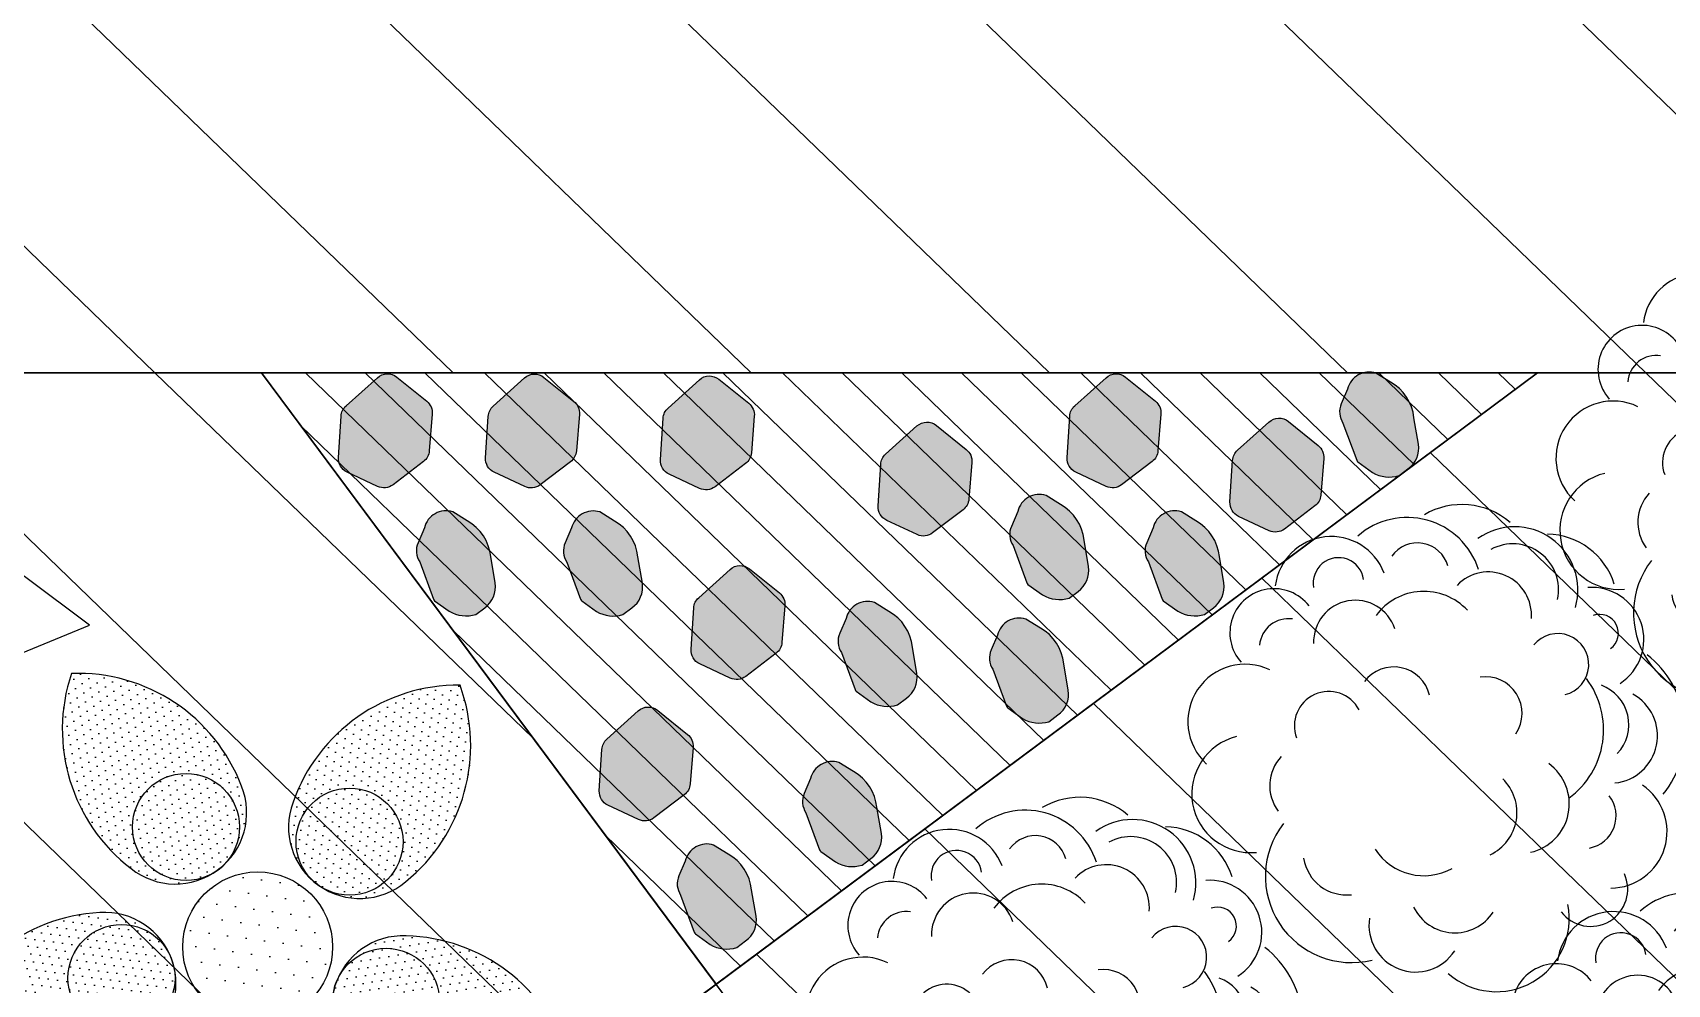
# Model space of a CAD drawing. Header units: millimetres. Extents: x 60.6 to 115.2, y 47.4 to 73.6.
# Drawn here: x 75.402 to 76.655, y 65.676 to 66.405 of the extents above; entities that cross this region are included whole.
import ezdxf

# ---------------------------------------------------------------- set-up
doc = ezdxf.new("R2010")
doc.units = ezdxf.units.MM
doc.layers.add('hatch 3', color=7, linetype='Continuous', true_color=0x57792a)
doc.layers.add('kamni', color=250, linetype='Continuous')
doc.layers.add('trees', color=118, linetype='Continuous')
doc.styles.get("Standard").update_dxf_attribs({"font": 'arial.ttf'})
pattern_1 = [(136, (-529.2652610559677, -497.6456645938825), (-0.1102770163103658, -0.1141951933037609), [])]
pattern_2 = [(0, (-555.0435723174535, -382.4851912321677), (0.02778125, 0.05556249999999999), [0, -0.05556249999999999])]
pattern_3 = [(71.99999999999999, (192.2471370430775, -646.0722304677458), (-0.04425819931167044, 0.04359129559328276), [0, -0.05556249999999999])]
pattern_4 = [(144, (673.8588372499343, -16.80940638435482), (-0.05513432145547956, -0.02862159770970771), [0, -0.05556249999999999])]
pattern_5 = [(215.9999999999999, (224.2205279968658, 635.6834459915049), (0.01018331470552147, -0.06128041579020829), [0, -0.05556249999999998])]
pattern_6 = [(287.9999999999999, (-535.282929972424, 409.6833820927636), (0.06142795606162846, -0.009251782093366783), [0, -0.05556249999999997])]

# ---------------------------------------------------------------- blocks, each defined once
blk = doc.blocks.new('f6')
at = {"true_color": 0x297dd6}
h = blk.add_hatch(dxfattribs=at)
h.set_pattern_fill('DOTS', color=152, scale=0.035, style=0)
h.set_pattern_definition(pattern_2)
edge = h.paths.add_edge_path()
edge.add_arc((0.758425289384154, 1.239367710916188), 1.165600453108289, 124.6664119956931, 195.8507264397759)
edge.add_arc((0.09543470374762819, 1.042358418841639), 0.474084537981225, 194.8313336975684, 345.1686663024316)
edge.add_arc((-0.5675558818888976, 1.239367710916188), 1.165600453108289, 344.1492735602241, 415.3335880043069)
h = blk.add_hatch()
h.set_pattern_fill('DOTS', color=6, scale=0.035, style=0)
h.set_pattern_definition(pattern_2)
edge = h.paths.add_edge_path()
edge.add_arc((0.09543470374762819, 0.924300190205372), 0.3560263093449976, 0, 360)
h = blk.add_hatch(dxfattribs=at)
h.set_pattern_fill('DOTS', color=152, scale=0.035, angle=71.99999999999999, style=0)
h.set_pattern_definition(pattern_3)
edge = h.paths.add_edge_path()
edge.add_arc((-0.9443424341693475, 1.1042909985447), 1.165600453108376, 196.6664119956955, 267.8507264397782)
edge.add_arc((-0.9618508212433632, 0.4128702625318352), 0.474084537981221, 266.8313336975645, 417.1686663024277)
edge.add_arc((-1.354093150313935, -0.1567920348794258), 1.165600453108433, 56.14927356022203, 127.3335880043047)
h = blk.add_hatch(dxfattribs=at)
h.set_pattern_fill('DOTS', color=152, scale=0.035, angle=-72.00000000000006, style=0)
h.set_pattern_definition(pattern_6)
edge = h.paths.add_edge_path()
edge.add_arc((1.413075040935843, -0.3383196286392502), 1.165600453108433, 52.66641199569528, 123.850726439778)
edge.add_arc((1.020832711865271, 0.2313426687720108), 0.474084537981221, 122.8313336975722, 273.1686663024354)
edge.add_arc((1.003324324791255, 0.9227634047848761), 1.165600453108375, 272.1492735602218, 343.3335880043045)
h = blk.add_hatch()
h.set_pattern_fill('DOTS', color=6, scale=0.035, angle=71.99999999999999, style=0)
h.set_pattern_definition(pattern_3)
edge = h.paths.add_edge_path()
edge.add_arc((-0.8495707735966107, 0.3763882635573736), 0.3560263093449976, 0, 360)
h = blk.add_hatch()
h.set_pattern_fill('DOTS', color=6, scale=0.035, angle=-72.00000000000006, style=0)
h.set_pattern_definition(pattern_6)
edge = h.paths.add_edge_path()
edge.add_arc((0.9085526642186323, 0.1948606697976629), 0.3560263093449976, 0, 360)
at = {"true_color": 0xff4242}
h = blk.add_hatch(dxfattribs=at)
h.set_pattern_fill('DOTS', color=20, scale=0.06999999999999999, style=0)
h.set_pattern_definition([(0, (-555.0435723174535, -382.4851912321677), (0.05556249999999999, 0.111125), [0, -0.111125])])
edge = h.paths.add_edge_path()
edge.add_arc((0, 0), 0.498886422826332, 0, 360)
at = {"true_color": 0x297dd6}
h = blk.add_hatch(dxfattribs=at)
h.set_pattern_fill('DOTS', color=152, scale=0.035, angle=144, style=0)
h.set_pattern_definition(pattern_4)
edge = h.paths.add_edge_path()
edge.add_arc((-1.342061010719853, -0.556878340344892), 1.165600453108343, 268.6664119956968, 339.8507264397795)
edge.add_arc((-0.6898912033831369, -0.7871905636526491), 0.4740845379811423, 338.8313336975639, 489.1686663024272)
edge.add_arc((-0.2693197089385462, -1.336270517636835), 1.165600453108389, 128.1492735602179, 199.3335880043006)
h = blk.add_hatch()
h.set_pattern_fill('DOTS', color=6, scale=0.035, angle=144, style=0)
h.set_pattern_definition(pattern_4)
edge = h.paths.add_edge_path()
edge.add_arc((-0.6204983176789938, -0.6916794503601977), 0.3560263093449976, 0, 360)
h = blk.add_hatch(dxfattribs=at)
h.set_pattern_fill('DOTS', color=152, scale=0.035, angle=-144.0000000000001, style=0)
h.set_pattern_definition(pattern_5)
edge = h.paths.add_edge_path()
edge.add_arc((0.1149031145682937, -1.448460740476564), 1.165600453108296, 340.6664119957008, 411.8507264397834)
edge.add_arc((0.535474609012805, -0.8993807864924348), 0.4740845379811423, 50.83133369757284, 201.1686663024361)
edge.add_arc((1.187644416349441, -0.6690685631846209), 1.165600453108289, 200.1492735602245, 271.3335880043072)
h = blk.add_hatch()
h.set_pattern_fill('DOTS', color=6, scale=0.035, angle=-144.0000000000001, style=0)
h.set_pattern_definition(pattern_5)
edge = h.paths.add_edge_path()
edge.add_arc((0.4660817233085481, -0.8038696731999835), 0.3560263093449976, 0, 360)
at = {"color": 152, "true_color": 0x297dd6}
for points in [[(0.09543470374762819, 2.198048001546795, 0.3209893809381569), (-0.3628550189267798, 0.9210048888398887, 0.7696681608329942), (0.5537244264220362, 0.9210048888398887, 0.3209893809381569)], [(-2.060976929689673, 0.7699979838098443, 0.3209893809381569), (-0.9880560684135844, -0.0604894676666845, 0.7696681608329942), (-0.7048174431059806, 0.8112293865344782, 0.3209893809381569)], [(2.119958820311581, 0.5884703900500199, 0.3209893809381569), (0.7637993337278886, 0.6297017927746538, 0.7696681608329942), (1.047037959035492, -0.2420170614265089, 0.3209893809381569)], [(-1.369188496325364, -1.722163076283323, 0.3209893809381569), (-0.2477972141435885, -0.9583894358190719, 0.7696681608329942), (-0.9893255621253729, -0.4196375552886593, 0.3209893809381569)], [(1.214771901955032, -1.834353299122995, 0.3209893809381569), (0.834908967755041, -0.5318277781284451, 0.7696681608329942), (0.09338061977325651, -1.070579658658858, 0.3209893809381569)]]:
    blk.add_lwpolyline(points, format="xyb", close=True, dxfattribs=at)
at = {"color": 20, "true_color": 0xff4242}
for centre, radius in [((0.09543470374762819, 0.924300190205372), 0.3560263093449976), ((-0.8495707735966107, 0.3763882635573736), 0.3560263093449976), ((0.9085526642186323, 0.1948606697976629), 0.3560263093449976), ((0, 0), 0.498886422826332), ((-0.6204983176789938, -0.6916794503601977), 0.3560263093449976), ((0.4660817233085481, -0.8038696731999835), 0.3560263093449976)]:
    blk.add_circle(centre, radius, dxfattribs=at)
blk = doc.blocks.new('LCPLSH01')
for centre, radius, start, end in [((0.4462804744991331, 3.411669429634358), 1.846751345422383, 346.3015873750088, 127.9370226553181), ((-1.236412537400685, 3.811305384647731), 1.00007828974768, 15.03719734787322, 170.8059841391778), ((-2.760716976921245, 2.978446032712869), 1.562548278924652, 72.59783825227498, 215.221853774835), ((0.7586330762831679, 2.964807016332069), 0.9344367083647337, 32.92540397215033, 120.281903141776), ((3.142254820817815, 2.675310571032115), 1.260942738531412, 307.7690162227123, 119.5953548926374), ((-1.668193587478637, 2.712798834943607), 0.9873212501329246, 50.32486390489546, 170.5642262486379), ((-0.4589377279976397, 1.627808135024173), 1.247029163362783, 57.13994507918288, 143.1153100614277), ((2.006182093419394, 1.977579965638514), 0.9124787550288564, 340.8702265453924, 60.91392328387293), ((3.880227601253903, 1.310261164579304), 1.227032837637524, 268.3456964574647, 71.80761159692182), ((-4.349620928356185, 1.578876762556572), 0.7955394740648652, 61.28893497756891, 228.7430707917667), ((-1.318788486342076, 1.126752855753026), 1.005077407613917, 139.5951462315882, 249.8130744065581), ((-4.238335608000266, 0.2766872770903124), 1.20940199358339, 114.2325708235197, 259.6452990916742), ((-2.216451682237977, 0.5266801504001801), 1.063259472562121, 126.6684779249226, 258.2541899656549), ((2.205626102987434, 0.6630188588015073), 0.7356130302744137, 231.9504511444709, 44.67024517890606), ((-3.567620853735217, 0.2046980992808596), 0.7018041919928725, 124.7303738160669, 241.9445818217542), ((4.087216204638853, -0.68020637061346), 0.945697641107543, 241.4709903396407, 65.95299387556177), ((-1.550947569036563, -0.9173865270181221), 1.81861298405195, 150.2853854258438, 240.9902399207691), ((3.674230610140715, -0.5143150536240704), 0.6219042935600835, 285.9189036761777, 18.6962073373901), ((1.124192148135787, -0.3371376828147827), 0.7877327702540039, 217.1947256055235, 347.0017875511076), ((-2.899878326368441, -1.452754076236547), 2.114159667915088, 165.2088940143377, 256.0533005955064), ((-3.393083378196799, -1.59531678221272), 1.015845468367616, 119.784729226937, 265.1379386636391), ((-0.7588451963190757, -0.9527317274727274), 0.7798334301801184, 169.7034853116127, 302.4572715365821), ((2.414882900585532, -1.20921618802454), 0.8945179320400393, 222.2015704582211, 26.26703907361906), ((-2.84061122940977, -1.610748862099625), 0.8990170335302412, 160.5723700214119, 273.7596949951071), ((3.312598456603784, -1.957550306748228), 1.210708977616722, 224.5471956577107, 16.64523818653643), ((-1.747946953563424, -2.534062625258702), 0.6633297925705822, 127.732698048603, 344.8714011554787), ((0.9950356393370683, -1.632160819664175), 1.27603188767645, 247.0119664507745, 347.4341500612608), ((3.257558137070898, -2.217367316952538), 0.5432171475903874, 212.3242603326337, 34.48841469371855), ((-2.195311787528958, -3.318403248259761), 1.117149114927742, 146.8299787883539, 298.3034898994062), ((-2.293395045371714, -3.510496146368599), 0.4046796102187317, 149.5216477167455, 313.5871163321817), ((0.04330586114038582, -2.894438649574825), 0.9257499348200435, 199.6380275572884, 340.3619724427115), ((1.830966861297544, -2.636847800152202), 1.601922212302519, 221.7692870858376, 335.3393969305943), ((1.785686750630131, -3.072820030722905), 0.6772092297614505, 219.6109414307482, 348.696108281547), ((-0.2538125552685635, -3.616879948939149), 1.354988975176594, 187.9213749218619, 329.6271875248916), ((-0.2146143119842314, -3.605656469457937), 0.9828861064566123, 191.6192407458756, 322.623335431122), ((0.8803330515328049, -3.38072203088602), 1.585534798419175, 253.3841287376492, 324.4756405131403), ((-1.002978126850017, -3.580073632426355), 1.53848519617026, 221.5755322007732, 292.6670439762376)]:
    blk.add_arc(centre, radius, start, end)
at = {"flags": 1}
for tag, p in [('SIZE', (-1.267605633802816, 1.068913480885312)), ('ITEM', (-1.267605633802816, 0.2117706237424546))]:
    blk.add_attdef(tag, p, '', height=0.5, dxfattribs=at)
blk = doc.blocks.new('f3')
h = blk.add_hatch(color=211)
h.set_gradient(color1=(255, 127, 255), color2=(255, 148, 255), rotation=149.99999999999997, centered=1, one_color=1, tint=0.7900000214576721, name='SPHERICAL')
edge = h.paths.add_edge_path()
edge.add_ellipse((-0.04864244301074905, 0.7822352856160251), major_axis=(0.01113780916014273, -0.6117509199791767), ratio=0.324112683537821, start_angle=0, end_angle=360)
h = blk.add_hatch(color=211)
h.set_gradient(color1=(255, 127, 255), color2=(255, 148, 255), rotation=149.99999999999997, centered=1, one_color=1, tint=0.7900000214576721, name='SPHERICAL')
edge = h.paths.add_edge_path()
edge.add_ellipse((0.5781354701020973, 0.5212367980975614), major_axis=(-0.4713418182421043, -0.3901283497318354), ratio=0.324112683537821, start_angle=0, end_angle=360)
h = blk.add_hatch(color=211)
h.set_gradient(color1=(255, 127, 255), color2=(255, 148, 255), rotation=149.99999999999997, centered=1, one_color=1, tint=0.7900000214576721, name='SPHERICAL')
edge = h.paths.add_edge_path()
edge.add_ellipse((-0.6434889142856264, 0.4549304758975268), major_axis=(0.4852304390948995, -0.3727125700375949), ratio=0.3241126835378212, start_angle=0, end_angle=360)
h = blk.add_hatch(color=211)
h.set_gradient(color1=(255, 127, 255), color2=(255, 148, 255), rotation=149.99999999999997, centered=1, one_color=1, tint=0.7900000214576721, name='SPHERICAL')
edge = h.paths.add_edge_path()
edge.add_ellipse((-0.7584724181956517, -0.2142104335389377), major_axis=(0.5939346514940671, 0.1469859470931786), ratio=0.3241126835378211, start_angle=0, end_angle=360)
h = blk.add_hatch(color=211)
h.set_gradient(color1=(255, 127, 255), color2=(255, 148, 255), rotation=149.99999999999997, centered=1, one_color=1, tint=0.7900000214576721, name='SPHERICAL')
edge = h.paths.add_edge_path()
edge.add_ellipse((0.7648682725393883, -0.1315278021584163), major_axis=(-0.5988914428871509, 0.1252688250316241), ratio=0.3241126835378211, start_angle=0, end_angle=360)
h = blk.add_hatch(color=211)
h.set_gradient(color1=(255, 127, 255), color2=(255, 148, 255), rotation=149.99999999999997, centered=1, one_color=1, tint=0.7900000214576721, name='SPHERICAL')
edge = h.paths.add_edge_path()
edge.add_ellipse((-0.3070080310608319, -0.7213106899007471), major_axis=(0.2553939572592446, 0.5560010480958826), ratio=0.3241126835378211, start_angle=0, end_angle=360)
h = blk.add_hatch(color=211)
h.set_gradient(color1=(255, 127, 255), color2=(255, 148, 255), rotation=149.99999999999997, centered=1, one_color=1, tint=0.7900000214576721, name='SPHERICAL')
edge = h.paths.add_edge_path()
edge.add_ellipse((0.370942355410989, -0.6845134571872222), major_axis=(-0.275463595879098, 0.546336019527922), ratio=0.324112683537821, start_angle=0, end_angle=360)
at = {"color": 91}
for points in [[(-0.04354845131456386, 1.942265168628182), (-0.2934262841015425, 1.499533377108492, 0.2520012310390229), (-0.3124846515795525, 0.551910671873884), (-0.03886593124207138, 0.01804151258420461), (0.2321512661028464, 0.5532360212473577, 0.2520012310390229), (0.2084811489612548, 1.500754748450618)], [(-1.547260745554922, 1.182179920885574), (-1.356915373108222, 0.7107788074708878, 0.2520012310390229), (-0.6279168064174883, 0.1050452830495487), (-0.0399226084377915, -0.01389296354227554), (-0.2893780658816922, 0.5316851317943474, 0.2520012310390229), (-1.044936113683889, 1.103947352500654)], [(1.48825940511756, 1.240520956926957), (0.9863214717647679, 1.159844556399548, 0.2520012310390229), (0.2335575095487457, 0.5839118953754223), (-0.01323972497471004, 0.03712618927829681), (0.5741686498149647, 0.1589247302663352, 0.2520012310390229), (1.300210544323818, 0.7681990365226739)], [(-1.890551449898794, -0.4673750918354926), (-1.403316820009422, -0.6124708739134803, 0.2520012310390229), (-0.4752121087281012, -0.4201855189221533), (-0.01561405708116581, -0.03462992723325442), (-0.5976971218947256, 0.1105003212232987, 0.2520012310390229), (-1.516192479786923, -0.1234190887807927)], [(1.894680264663066, -0.3946250098324526), (1.518651732226772, -0.05249504427229112, 0.2520012310390229), (0.5990287924073527, 0.1769513795497915), (0.01765895436551546, 0.02898991573283638), (0.4791280194363026, -0.3543242965561149, 0.2520012310390229), (1.408157570474941, -0.5420903907884167)], [(-0.8149156621218481, -1.764251300166961), (-0.397689388871413, -1.473781667589265, 0.2520012310390229), (0.03063968951914831, -0.6282722273990657), (0.01575488785192647, -0.02855402187287837), (-0.4606353641961505, -0.3931576575014333, 0.2520012310390229), (-0.8504222937947361, -1.257112611397133)], [(0.8696709306086632, -1.731874467781836), (0.9027089535977666, -1.224568978379466, 0.2520012310390229), (0.5087218667490561, -0.362521306702547), (0.03056277101700289, -0.0002405281220489996), (0.01859690811738801, -0.6000240736493652, 0.2520012310390229), (0.4510359150040131, -1.443438869683632)]]:
    blk.add_lwpolyline(points, format="xyb", close=True, dxfattribs=at)
at = {"color": 211}
for centre, major_axis, ratio in [((-0.04864244301074905, 0.7822352856160251), (0.01113780916014273, -0.6117509199791767), 0.324112683537821), ((0.5781354701020973, 0.5212367980975614), (-0.4713418182421035, -0.3901283497318349), 0.324112683537821), ((-0.6434889142856264, 0.4549304758975268), (0.4852304390948985, -0.3727125700375944), 0.3241126835378211), ((0.7648682725393883, -0.1315278021584163), (-0.5988914428871508, 0.1252688250316241), 0.3241126835378211), ((-0.7584724181956517, -0.2142104335389377), (0.5939346514940663, 0.1469859470931783), 0.3241126835378211), ((0.370942355410989, -0.6845134571872222), (-0.275463595879098, 0.546336019527922), 0.324112683537821), ((-0.3070080310608319, -0.7213106899007471), (0.2553939572592446, 0.5560010480958826), 0.3241126835378211)]:
    blk.add_ellipse(centre, major_axis=major_axis, ratio=ratio, dxfattribs=at)

msp = doc.modelspace()

# ---------------------------------------------------------------- hatches: boundary and pattern name
at = {"layer": 'hatch 3', "linetype": 'Continuous'}
h = msp.add_hatch(dxfattribs=at)
h.set_pattern_fill('ANSI31', color=256, scale=0.05, angle=91, style=0)
h.set_pattern_definition(pattern_1)
h.paths.add_polyline_path([(74.206051509046, 66.14459010753603), (72.67648784052346, 68.20042368472139), (72.67648784052335, 68.49459369366548), (85.23537870169343, 68.49459369369129), (84.51109644729513, 67.95070942255802), (82.08355399931668, 66.14459010753637), (76.57424202710388, 66.14459010753603), (74.71782753993602, 66.14459010753603), (74.206051509046, 66.14459010753603), (73.85978369667271, 66.60999668721979)])
h = msp.add_hatch(dxfattribs=at)
h.set_pattern_fill('ANSI31', color=256, scale=0.05, angle=91, style=0)
h.set_pattern_definition(pattern_1)
h.paths.add_polyline_path([(75.92560989996366, 65.67618235055647), (75.04307955282206, 65.01956968971808), (74.38646689198333, 65.90210003686013), (74.206051509046, 66.14459010753603), (74.71782753993602, 66.14459010753603), (75.5771091773953, 66.14459010753603)])
h = msp.add_hatch(dxfattribs=at)
h.set_pattern_fill('ANSI31', color=256, scale=0.01, angle=91, style=0)
h.set_pattern_definition([(136, (679.4135977810487, -569.1557750629456), (-0.02205540326207316, -0.02283903866075217), [])])
h.paths.add_polyline_path([(75.92560989996377, 65.67618235055681), (75.5771091773953, 66.14459010753603), (76.55518055101254, 66.14459010753603)])
h = msp.add_hatch(dxfattribs=at)
h.set_pattern_fill('ANSI31', color=256, scale=0.05, angle=91, style=0)
h.set_pattern_definition(pattern_1)
h.paths.add_polyline_path([(77.46475290794422, 65.45026466425327), (76.58222256080217, 64.79365200341454), (75.92560989996355, 65.67618235055636), (76.55518055101254, 66.14459010753603), (76.94816684574448, 66.14459010753615)])
at = {"layer": 'kamni', "linetype": 'ByBlock', "ltscale": 2}
h = msp.add_hatch(color=256, dxfattribs=at)
h.set_gradient(color1=(130, 130, 130), color2=(163, 163, 163), centered=1, one_color=1, tint=0.6399999856948853, name='SPHERICAL')
edge = h.paths.add_edge_path()
edge.add_line((75.70808600723751, 66.11291235654346), (75.70582184768546, 66.08483126767408))
edge.add_arc((75.69433911240651, 66.08575711299056), 0.01151999995817781, 307.24149736999266, 355.3902515683296, ccw=False)
edge.add_line((75.70131073823734, 66.07658613527212), (75.67799326982424, 66.05886058082899))
edge.add_arc((75.67102164396022, 66.06803155859427), 0.01152000001559035, 244.97052524652912, 307.2414973604518, ccw=False)
edge.add_line((75.66614771121556, 66.05759339879671), (75.64280529829409, 66.06849276733794))
edge.add_arc((75.64767923105194, 66.07893092710549), 0.01151999999395883, 176.3479944034821, 244.970525123943, ccw=False)
edge.add_line((75.63618262444174, 66.07966470930307), (75.63820587451494, 66.11136418510307))
edge.add_arc((75.64970248113025, 66.11063040291708), 0.0115199999984231, 132.0214219802031, 176.3479944626598, ccw=False)
edge.add_line((75.64199089625265, 66.11918854866474), (75.66600894455462, 66.14083076230611))
edge.add_arc((75.67372052942846, 66.13227261655572), 0.01151999999788886, 51.144963875620874, 132.0214219572571, ccw=False)
edge.add_line((75.68094762589885, 66.1412436519787), (75.70383036838552, 66.12280923732453))
edge.add_arc((75.69660327189956, 66.11383820188689), 0.0115200000191317, -4.609748541659485, 51.14496386105628, ccw=False)
h = msp.add_hatch(color=256, dxfattribs=at)
h.set_gradient(color1=(130, 130, 130), color2=(163, 163, 163), centered=1, one_color=1, tint=0.6399999856948853, name='SPHERICAL')
edge = h.paths.add_edge_path()
edge.add_line((75.82085515307676, 66.11277348426484), (75.81859099352471, 66.08469239539545))
edge.add_arc((75.80710825824565, 66.08561824071194), 0.01151999995829113, 307.2414973704428, 355.39025156837505, ccw=False)
edge.add_line((75.81407988407659, 66.0764472629935), (75.7907624156635, 66.05872170855037))
edge.add_arc((75.78379078979947, 66.06789268631564), 0.01152000001559035, 244.97052524652912, 307.2414973604518, ccw=False)
edge.add_line((75.77891685705481, 66.05745452651809), (75.75557444413334, 66.06835389505932))
edge.add_arc((75.76044837689108, 66.07879205482686), 0.01151999999391073, 176.3479944034461, 244.9705251244554, ccw=False)
edge.add_line((75.748951770281, 66.07952583702445), (75.75097502035419, 66.11122531282444))
edge.add_arc((75.7624716269695, 66.11049153063846), 0.0115199999984231, 132.0214219802031, 176.3479944626598, ccw=False)
edge.add_line((75.7547600420919, 66.11904967638611), (75.77877809039387, 66.14069189002748))
edge.add_arc((75.78648967526783, 66.1321337442771), 0.01151999999796497, 51.14496387606118, 132.0214219576772, ccw=False)
edge.add_line((75.7937167717381, 66.14110477970007), (75.81659951422478, 66.1226703650459))
edge.add_arc((75.80937241773893, 66.11369932960827), 0.01152000001906038, -4.609748541704789, 51.14496386149659, ccw=False)
h = msp.add_hatch(color=256, dxfattribs=at)
h.set_gradient(color1=(130, 130, 130), color2=(163, 163, 163), centered=1, one_color=1, tint=0.6399999856948853, name='SPHERICAL')
edge = h.paths.add_edge_path()
edge.add_line((75.9549236402894, 66.11131540609404), (75.95265948073734, 66.08323431722465))
edge.add_arc((75.94117674545839, 66.08416016254114), 0.01151999995817781, 307.24149736999266, 355.3902515683296, ccw=False)
edge.add_line((75.94814837128922, 66.0749891848227), (75.92483090287612, 66.05726363037957))
edge.add_arc((75.9178592770121, 66.06643460814485), 0.01152000001559035, 244.97052524652912, 307.2414973604518, ccw=False)
edge.add_line((75.91298534426744, 66.05599644834729), (75.88964293134597, 66.06689581688852))
edge.add_arc((75.89451686410382, 66.07733397665606), 0.01151999999395883, 176.3479944034821, 244.970525123943, ccw=False)
edge.add_line((75.88302025749363, 66.07806775885365), (75.88504350756682, 66.10976723465365))
edge.add_arc((75.89654011418213, 66.10903345246766), 0.0115199999984231, 132.0214219802031, 176.3479944626598, ccw=False)
edge.add_line((75.88882852930453, 66.11759159821531), (75.9128465776065, 66.13923381185668))
edge.add_arc((75.92055816248035, 66.1306756661063), 0.01151999999788886, 51.144963875620874, 132.0214219572571, ccw=False)
edge.add_line((75.92778525895073, 66.13964670152927), (75.9506680014374, 66.1212122868751))
edge.add_arc((75.94344090495144, 66.11224125143747), 0.0115200000191317, -4.609748541659485, 51.14496386105628, ccw=False)
h = msp.add_hatch(color=256, dxfattribs=at)
h.set_gradient(color1=(130, 130, 130), color2=(163, 163, 163), centered=1, one_color=1, tint=0.6399999856948853, name='SPHERICAL')
edge = h.paths.add_edge_path()
edge.add_line((76.26656643330148, 66.11291235654346), (76.26430227374942, 66.08483126767408))
edge.add_arc((76.25281953847036, 66.08575711299056), 0.01151999995829113, 307.2414973704428, 355.39025156837505, ccw=False)
edge.add_line((76.2597911643013, 66.07658613527212), (76.23647369588821, 66.05886058082899))
edge.add_arc((76.22950207002418, 66.06803155859427), 0.01152000001559035, 244.97052524652912, 307.2414973604518, ccw=False)
edge.add_line((76.22462813727952, 66.05759339879671), (76.20128572435806, 66.06849276733794))
edge.add_arc((76.20615965711579, 66.07893092710549), 0.01151999999391073, 176.3479944034461, 244.9705251244554, ccw=False)
edge.add_line((76.19466305050571, 66.07966470930307), (76.1966863005789, 66.11136418510307))
edge.add_arc((76.20818290719421, 66.11063040291708), 0.0115199999984231, 132.0214219802031, 176.3479944626598, ccw=False)
edge.add_line((76.20047132231662, 66.11918854866474), (76.22448937061858, 66.14083076230611))
edge.add_arc((76.23220095549254, 66.13227261655572), 0.01151999999796497, 51.14496387606118, 132.0214219576772, ccw=False)
edge.add_line((76.23942805196282, 66.1412436519787), (76.26231079444949, 66.12280923732453))
edge.add_arc((76.25508369796364, 66.11383820188689), 0.01152000001906038, -4.609748541704789, 51.14496386149659, ccw=False)
h = msp.add_hatch(color=256, dxfattribs=at)
h.set_gradient(color1=(130, 130, 130), color2=(64, 64, 64), one_color=1, tint=0.25, name='INVSPHERICAL')
edge = h.paths.add_edge_path()
edge.add_line((76.4490955692803, 66.0658040294743), (76.45589477099236, 66.07093536860702))
edge.add_arc((76.44452458571755, 66.08693928530272), 0.01963177176890384, 305.3923722487573, 368.8351001129976)
edge.add_line((76.4639234162072, 66.0899545528564), (76.46047266430253, 66.11013421031066))
edge.add_arc((76.42501767381486, 66.10646619088914), 0.03564422417386991, 5.906559682272529, 60.58350187326226)
edge.add_line((76.44252449835096, 66.13751489153219), (76.43134306081629, 66.14441035032996))
edge.add_arc((76.42624899809414, 66.1281547378045), 0.01703509358927651, 72.60044115239825, 166.4045270116866)
edge.add_line((76.40969123504294, 66.13215909747078), (76.40480115668845, 66.12073890955207))
edge.add_arc((76.4189631995547, 66.11453980499721), 0.01545937758862131, 156.3597200712953, 213.6489481306258)
edge.add_line((76.4060940689551, 66.10597371878248), (76.41659166872239, 66.07757142751552))
edge.add_arc((76.41901413221399, 66.0783881878416), 0.002556448082472068, 198.6321022814706, 234.2104867513443)
edge.add_line((76.41751909781124, 66.0763144716284), (76.42873752773619, 66.06822660550188))
edge.add_arc((76.44167790472977, 66.0902202877495), 0.02551813895145151, 239.5288101117863, 286.8987928476483)
h = msp.add_hatch(color=256, dxfattribs=at)
h.set_gradient(color1=(130, 130, 130), color2=(163, 163, 163), centered=1, one_color=1, tint=0.6399999856948853, name='SPHERICAL')
edge = h.paths.add_edge_path()
edge.add_line((76.12164654164087, 66.07593665248908), (76.11938238208893, 66.04785556361969))
edge.add_arc((76.10789964680987, 66.04878140893629), 0.01151999995830027, 307.2414973696505, 355.39025156781145, ccw=False)
edge.add_line((76.1148712726407, 66.03961043121774), (76.0915538042276, 66.0218848767746))
edge.add_arc((76.08458217836358, 66.03105585453989), 0.01152000001559035, 244.97052524652912, 307.2414973604518, ccw=False)
edge.add_line((76.07970824561892, 66.02061769474233), (76.05636583269745, 66.03151706328356))
edge.add_arc((76.06123976545518, 66.04195522305122), 0.01151999999401374, 176.3479944040464, 244.9705251246946, ccw=False)
edge.add_line((76.04974315884499, 66.04268900524869), (76.05176640891841, 66.07438848104869))
edge.add_arc((76.06326301553361, 66.07365469886281), 0.01151999999830241, 132.0214219805816, 176.3479944631881, ccw=False)
edge.add_line((76.05555143065601, 66.08221284461035), (76.07956947895798, 66.10385505825172))
edge.add_arc((76.08728106383194, 66.09529691250134), 0.01151999999796497, 51.144963875620874, 132.0214219576772, ccw=False)
edge.add_line((76.09450816030233, 66.10426794792431), (76.11739090278888, 66.08583353327015))
edge.add_arc((76.11016380630292, 66.07686249783251), 0.0115200000191317, -4.609748541659485, 51.14496386105628, ccw=False)
h = msp.add_hatch(color=256, dxfattribs=at)
h.set_gradient(color1=(130, 130, 130), color2=(163, 163, 163), centered=1, one_color=1, tint=0.6399999856948853, name='SPHERICAL')
edge = h.paths.add_edge_path()
edge.add_line((76.39139324364874, 66.07897369652312), (76.38912908409668, 66.05089260765374))
edge.add_arc((76.37764634881762, 66.05181845297022), 0.01151999995829113, 307.2414973704428, 355.39025156837505, ccw=False)
edge.add_line((76.38461797464856, 66.04264747525178), (76.36130050623547, 66.02492192080865))
edge.add_arc((76.35432888037144, 66.03409289857393), 0.01152000001559035, 244.97052524652912, 307.2414973604518, ccw=False)
edge.add_line((76.34945494762678, 66.02365473877637), (76.32611253470532, 66.0345541073176))
edge.add_arc((76.33098646746305, 66.04499226708515), 0.01151999999391073, 176.3479944034461, 244.9705251244554, ccw=False)
edge.add_line((76.31948986085297, 66.04572604928273), (76.32151311092616, 66.07742552508273))
edge.add_arc((76.33300971754147, 66.07669174289674), 0.0115199999984231, 132.0214219802031, 176.3479944626598, ccw=False)
edge.add_line((76.32529813266387, 66.0852498886444), (76.34931618096584, 66.10689210228577))
edge.add_arc((76.3570277658398, 66.09833395653538), 0.01151999999796497, 51.14496387606118, 132.0214219576772, ccw=False)
edge.add_line((76.36425486231008, 66.10730499195836), (76.38713760479675, 66.08887057730419))
edge.add_arc((76.3799105083109, 66.07989954186655), 0.01152000001906038, -4.609748541704789, 51.14496386149659, ccw=False)
h = msp.add_hatch(color=256, dxfattribs=at)
h.set_gradient(color1=(130, 130, 130), color2=(64, 64, 64), one_color=1, tint=0.25, name='INVSPHERICAL')
edge = h.paths.add_edge_path()
edge.add_line((76.19625172190342, 65.9720268647086), (76.20305092361548, 65.97715820384133))
edge.add_arc((76.19168073834066, 65.99316212053702), 0.01963177176890384, 305.3923722487573, 368.8351001129976)
edge.add_line((76.21107956883031, 65.9961773880907), (76.20762881692565, 66.01635704554496))
edge.add_arc((76.17217382643798, 66.01268902612344), 0.03564422417386991, 5.906559682272529, 60.58350187326226)
edge.add_line((76.18968065097408, 66.0437377267665), (76.17849921343941, 66.05063318556427))
edge.add_arc((76.17340515071726, 66.0343775730388), 0.01703509358927651, 72.60044115239825, 166.4045270116866)
edge.add_line((76.15684738766606, 66.03838193270508), (76.15195730931157, 66.02696174478638))
edge.add_arc((76.16611935217782, 66.02076264023151), 0.01545937758862131, 156.3597200712953, 213.6489481306258)
edge.add_line((76.15325022157822, 66.01219655401678), (76.16374782134551, 65.98379426274983))
edge.add_arc((76.16617028483711, 65.9846110230759), 0.002556448082472068, 198.6321022814706, 234.2104867513443)
edge.add_line((76.16467525043436, 65.9825373068627), (76.17589368035931, 65.97444944073618))
edge.add_arc((76.18883405735289, 65.9964431229838), 0.02551813895145151, 239.5288101117863, 286.8987928476483)
h = msp.add_hatch(color=256, dxfattribs=at)
h.set_gradient(color1=(130, 130, 130), color2=(64, 64, 64), one_color=1, tint=0.25, name='INVSPHERICAL')
edge = h.paths.add_edge_path()
edge.add_line((75.74149482928033, 65.95948701285909), (75.74829403099238, 65.96461835199182))
edge.add_arc((75.73692384571757, 65.98062226868751), 0.01963177176890384, 305.3923722487573, 368.8351001129976)
edge.add_line((75.75632267620722, 65.98363753624119), (75.75287192430255, 66.00381719369545))
edge.add_arc((75.71741693381489, 66.00014917427393), 0.03564422417386991, 5.906559682272529, 60.58350187326226)
edge.add_line((75.73492375835099, 66.03119787491698), (75.72374232081631, 66.03809333371476))
edge.add_arc((75.71864825809405, 66.02183772118929), 0.0170350935893105, 72.60044115203335, 166.4045270115967)
edge.add_line((75.70209049504297, 66.02584208085557), (75.69720041668847, 66.01442189293687))
edge.add_arc((75.7113624595546, 66.008222788382), 0.01545937758851716, 156.3597200711264, 213.6489481308593)
edge.add_line((75.69849332895512, 65.99965670216727), (75.70899092872241, 65.97125441090031))
edge.add_arc((75.71141339221413, 65.97207117122639), 0.002556448082579797, 198.6321022806565, 234.2104867492774)
edge.add_line((75.70991835781126, 65.96999745501319), (75.72113678773621, 65.96190958888667))
edge.add_arc((75.7340771647298, 65.9839032711343), 0.02551813895145151, 239.5288101117863, 286.8987928476483)
h = msp.add_hatch(color=256, dxfattribs=at)
h.set_gradient(color1=(130, 130, 130), color2=(64, 64, 64), one_color=1, tint=0.25, name='INVSPHERICAL')
edge = h.paths.add_edge_path()
edge.add_line((75.85426397511958, 65.95934814058046), (75.86106317683164, 65.96447947971319))
edge.add_arc((75.84969299155682, 65.98048339640889), 0.01963177176890384, 305.3923722487573, 368.8351001129976)
edge.add_line((75.86909182204647, 65.98349866396256), (75.8656410701418, 66.00367832141683))
edge.add_arc((75.83018607965414, 66.0000103019953), 0.03564422417386991, 5.906559682272529, 60.58350187326226)
edge.add_line((75.84769290419024, 66.03105900263836), (75.83651146665557, 66.03795446143613))
edge.add_arc((75.83141740393341, 66.02169884891066), 0.01703509358927651, 72.60044115239825, 166.4045270116866)
edge.add_line((75.81485964088222, 66.02570320857694), (75.80996956252773, 66.01428302065824))
edge.add_arc((75.82413160539397, 66.00808391610337), 0.01545937758862131, 156.3597200712953, 213.6489481306258)
edge.add_line((75.81126247479438, 65.99951782988865), (75.82176007456167, 65.97111553862169))
edge.add_arc((75.82418253805326, 65.97193229894776), 0.002556448082472068, 198.6321022814706, 234.2104867513443)
edge.add_line((75.82268750365051, 65.96985858273456), (75.83390593357547, 65.96177071660804))
edge.add_arc((75.84684631056905, 65.98376439885567), 0.02551813895145151, 239.5288101117863, 286.8987928476483)
h = msp.add_hatch(color=256, dxfattribs=at)
h.set_gradient(color1=(130, 130, 130), color2=(64, 64, 64), one_color=1, tint=0.25, name='INVSPHERICAL')
edge = h.paths.add_edge_path()
edge.add_line((76.2999752553443, 65.95948701285909), (76.30677445705635, 65.96461835199182))
edge.add_arc((76.29540427178154, 65.98062226868751), 0.01963177176890384, 305.3923722487573, 368.8351001129976)
edge.add_line((76.31480310227118, 65.98363753624119), (76.31135235036652, 66.00381719369545))
edge.add_arc((76.27589735987885, 66.00014917427393), 0.03564422417386991, 5.906559682272529, 60.58350187326226)
edge.add_line((76.29340418441495, 66.03119787491698), (76.28222274688028, 66.03809333371476))
edge.add_arc((76.27712868415813, 66.02183772118929), 0.01703509358927651, 72.60044115239825, 166.4045270116866)
edge.add_line((76.26057092110693, 66.02584208085557), (76.25568084275244, 66.01442189293687))
edge.add_arc((76.26984288561869, 66.008222788382), 0.01545937758862131, 156.3597200712953, 213.6489481306258)
edge.add_line((76.25697375501909, 65.99965670216727), (76.26747135478638, 65.97125441090031))
edge.add_arc((76.26989381827798, 65.97207117122639), 0.002556448082472068, 198.6321022814706, 234.2104867513443)
edge.add_line((76.26839878387523, 65.96999745501319), (76.27961721380018, 65.96190958888667))
edge.add_arc((76.29255759079376, 65.9839032711343), 0.02551813895145151, 239.5288101117863, 286.8987928476483)
h = msp.add_hatch(color=256, dxfattribs=at)
h.set_gradient(color1=(130, 130, 130), color2=(163, 163, 163), centered=1, one_color=1, tint=0.6399999856948853, name='SPHERICAL')
edge = h.paths.add_edge_path()
edge.add_line((75.9783839916596, 65.96605133386242), (75.97611983210766, 65.93797024499304))
edge.add_arc((75.9646370968286, 65.93889609030964), 0.01151999995830027, 307.2414973696505, 355.39025156781145, ccw=False)
edge.add_line((75.97160872265943, 65.92972511259109), (75.94829125424633, 65.91199955814795))
edge.add_arc((75.9413196283823, 65.92117053591323), 0.01152000001559035, 244.97052524652912, 307.2414973604518, ccw=False)
edge.add_line((75.93644569563764, 65.91073237611567), (75.91310328271618, 65.9216317446569))
edge.add_arc((75.91797721547391, 65.93206990442457), 0.01151999999401374, 176.3479944040464, 244.9705251246946, ccw=False)
edge.add_line((75.90648060886372, 65.93280368662204), (75.90850385893714, 65.96450316242203))
edge.add_arc((75.92000046555233, 65.96376938023616), 0.01151999999830241, 132.0214219805816, 176.3479944631881, ccw=False)
edge.add_line((75.91228888067474, 65.9723275259837), (75.9363069289767, 65.99396973962507))
edge.add_arc((75.94401851385066, 65.98541159387469), 0.01151999999796497, 51.144963875620874, 132.0214219576772, ccw=False)
edge.add_line((75.95124561032105, 65.99438262929766), (75.97412835280761, 65.9759482146435))
edge.add_arc((75.96690125632165, 65.96697717920586), 0.0115200000191317, -4.609748541659485, 51.14496386105628, ccw=False)
h = msp.add_hatch(color=256, dxfattribs=at)
h.set_gradient(color1=(130, 130, 130), color2=(64, 64, 64), one_color=1, tint=0.25, name='INVSPHERICAL')
edge = h.paths.add_edge_path()
edge.add_line((76.0646657499916, 65.89012668902092), (76.07146495170377, 65.89525802815365))
edge.add_arc((76.06009476642885, 65.91126194484923), 0.01963177176887701, 305.39237224922, 368.8351001133764)
edge.add_line((76.07949359691838, 65.91427721240302), (76.07604284501383, 65.93445686985729))
edge.add_arc((76.04058785452617, 65.93078885043576), 0.03564422417386991, 5.906559682272529, 60.58350187326226)
edge.add_line((76.05809467906226, 65.96183755107882), (76.04691324152759, 65.96873300987659))
edge.add_arc((76.04181917880544, 65.95247739735112), 0.01703509358927651, 72.60044115239825, 166.4045270116866)
edge.add_line((76.02526141575424, 65.9564817570174), (76.02037133739975, 65.9450615690987))
edge.add_arc((76.034533380266, 65.93886246454383), 0.01545937758862131, 156.3597200712953, 213.6489481306258)
edge.add_line((76.0216642496664, 65.9302963783291), (76.03216184943369, 65.90189408706215))
edge.add_arc((76.0345843129254, 65.90271084738845), 0.002556448082652441, 198.6321022854854, 234.2104867543244)
edge.add_line((76.03308927852265, 65.90063713117502), (76.04430770844738, 65.8925492650485))
edge.add_arc((76.05724808544107, 65.91454294729624), 0.02551813895160715, 239.5288101116957, 286.8987928475742)
h = msp.add_hatch(color=256, dxfattribs=at)
h.set_gradient(color1=(130, 130, 130), color2=(64, 64, 64), one_color=1, tint=0.25, name='INVSPHERICAL')
edge = h.paths.add_edge_path()
edge.add_line((76.18073890932328, 65.87734341455973), (76.18753811103545, 65.88247475369246))
edge.add_arc((76.17616792576052, 65.89847867038804), 0.01963177176887701, 305.39237224922, 368.8351001133764)
edge.add_line((76.19556675625006, 65.90149393794184), (76.19211600434551, 65.9216735953961))
edge.add_arc((76.15666101385784, 65.91800557597458), 0.03564422417386991, 5.906559682272529, 60.58350187326226)
edge.add_line((76.17416783839394, 65.94905427661763), (76.16298640085927, 65.9559497354154))
edge.add_arc((76.157892338137, 65.93969412288993), 0.0170350935893105, 72.60044115203335, 166.4045270115967)
edge.add_line((76.14133457508592, 65.94369848255621), (76.13644449673143, 65.93227829463751))
edge.add_arc((76.15060653959756, 65.92607919008265), 0.01545937758851716, 156.3597200711264, 213.6489481308593)
edge.add_line((76.13773740899808, 65.91751310386792), (76.14823500876537, 65.88911081260096))
edge.add_arc((76.15065747225708, 65.88992757292726), 0.002556448082652441, 198.6321022854854, 234.2104867543244)
edge.add_line((76.14916243785433, 65.88785385671383), (76.16038086777905, 65.87976599058732))
edge.add_arc((76.17332124477264, 65.90175967283506), 0.02551813895154949, 239.5288101119158, 286.8987928478184)
h = msp.add_hatch(color=256, dxfattribs=at)
h.set_gradient(color1=(130, 130, 130), color2=(163, 163, 163), centered=1, one_color=1, tint=0.6399999856948853, name='SPHERICAL')
edge = h.paths.add_edge_path()
edge.add_line((75.9080357826457, 65.85768643655331), (75.90577162309364, 65.82960534768392))
edge.add_arc((75.8942888878147, 65.83053119300041), 0.01151999995817781, 307.24149736999266, 355.3902515683296, ccw=False)
edge.add_line((75.90126051364552, 65.82136021528197), (75.87794304523243, 65.80363466083884))
edge.add_arc((75.8709714193684, 65.81280563860412), 0.01152000001559035, 244.97052524652912, 307.2414973604518, ccw=False)
edge.add_line((75.86609748662374, 65.80236747880656), (75.84275507370228, 65.81326684734779))
edge.add_arc((75.84762900646012, 65.82370500711534), 0.01151999999395883, 176.3479944034821, 244.970525123943, ccw=False)
edge.add_line((75.83613239984993, 65.82443878931292), (75.83815564992312, 65.85613826511292))
edge.add_arc((75.84965225653843, 65.85540448292693), 0.0115199999984231, 132.0214219802031, 176.3479944626598, ccw=False)
edge.add_line((75.84194067166084, 65.86396262867459), (75.8659587199628, 65.88560484231596))
edge.add_arc((75.87367030483665, 65.87704669656557), 0.01151999999788886, 51.144963875620874, 132.0214219572571, ccw=False)
edge.add_line((75.88089740130704, 65.88601773198855), (75.90378014379371, 65.86758331733438))
edge.add_arc((75.89655304730775, 65.85861228189674), 0.0115200000191317, -4.609748541659485, 51.14496386105628, ccw=False)
h = msp.add_hatch(color=256, dxfattribs=at)
h.set_gradient(color1=(130, 130, 130), color2=(64, 64, 64), one_color=1, tint=0.25, name='INVSPHERICAL')
edge = h.paths.add_edge_path()
edge.add_line((76.03747635934201, 65.76745809593308), (76.04427556105418, 65.77258943506581))
edge.add_arc((76.03290537577925, 65.78859335176139), 0.01963177176887701, 305.39237224922, 368.8351001133764)
edge.add_line((76.05230420626879, 65.79160861931518), (76.04885345436423, 65.81178827676945))
edge.add_arc((76.01339846387657, 65.80812025734792), 0.03564422417386991, 5.906559682272529, 60.58350187326226)
edge.add_line((76.03090528841267, 65.83916895799098), (76.019723850878, 65.84606441678875))
edge.add_arc((76.01462978815573, 65.82980880426328), 0.0170350935893105, 72.60044115203335, 166.4045270115967)
edge.add_line((75.99807202510465, 65.83381316392956), (75.99318194675016, 65.82239297601086))
edge.add_arc((76.00734398961629, 65.816193871456), 0.01545937758851716, 156.3597200711264, 213.6489481308593)
edge.add_line((75.9944748590168, 65.80762778524127), (76.0049724587841, 65.77922549397431))
edge.add_arc((76.00739492227581, 65.78004225430061), 0.002556448082652441, 198.6321022854854, 234.2104867543244)
edge.add_line((76.00589988787306, 65.77796853808718), (76.01711831779778, 65.76988067196066))
edge.add_arc((76.03005869479136, 65.7918743542084), 0.02551813895154949, 239.5288101119158, 286.8987928478184)
h = msp.add_hatch(color=256, dxfattribs=at)
h.set_gradient(color1=(130, 130, 130), color2=(64, 64, 64), one_color=1, tint=0.25, name='INVSPHERICAL')
edge = h.paths.add_edge_path()
edge.add_line((75.94144460468851, 65.70426109286893), (75.94824380640057, 65.70939243200166))
edge.add_arc((75.93687362112576, 65.72539634869736), 0.01963177176890384, 305.3923722487573, 368.8351001129976)
edge.add_line((75.9562724516154, 65.72841161625104), (75.95282169971074, 65.7485912737053))
edge.add_arc((75.91736670922307, 65.74492325428378), 0.03564422417386991, 5.906559682272529, 60.58350187326226)
edge.add_line((75.93487353375917, 65.77597195492683), (75.9236920962245, 65.7828674137246))
edge.add_arc((75.91859803350224, 65.76661180119913), 0.0170350935893105, 72.60044115203335, 166.4045270115967)
edge.add_line((75.90204027045115, 65.77061616086542), (75.89715019209666, 65.75919597294671))
edge.add_arc((75.9113122349628, 65.75299686839185), 0.01545937758851716, 156.3597200711264, 213.6489481308593)
edge.add_line((75.89844310436331, 65.74443078217712), (75.9089407041306, 65.71602849091016))
edge.add_arc((75.91136316762231, 65.71684525123624), 0.002556448082579797, 198.6321022806565, 234.2104867492774)
edge.add_line((75.90986813321945, 65.71477153502303), (75.9210865631444, 65.70668366889652))
edge.add_arc((75.93402694013798, 65.72867735114414), 0.02551813895145151, 239.5288101117863, 286.8987928476483)

# ---------------------------------------------------------------- linework, layer by layer
at = {"layer": 'Defpoints'}
for p, q in [((74.16054920567979, 64.36295702887935), (76.55518055101254, 66.14459010753603)), ((77.8954478824794, 63.02859130913066), (75.5771091773953, 66.14459010753603))]:
    msp.add_line(p, q, dxfattribs=at)
at = {"layer": 'Defpoints', "color": 2}
msp.add_line((74.206051509046, 66.14459010753603), (85.57605307468953, 66.14459010753649), dxfattribs=at)
at = {"layer": 'hatch 3', "linetype": 'Continuous'}
for points in [[(74.206051509046, 66.14459010753603), (72.67648784052346, 68.20042368472139), (72.67648784052346, 68.20042368472139), (72.67648784052335, 68.49459369366548), (85.23537870169343, 68.49459369369129), (84.51109644729513, 67.95070942255802), (82.08355399931668, 66.14459010753637), (76.57424202710388, 66.14459010753603), (74.71782753993602, 66.14459010753603), (74.206051509046, 66.14459010753603), (73.85978369667271, 66.60999668721979)], [(75.92560989996366, 65.67618235055647), (75.04307955282206, 65.01956968971808), (74.38646689198333, 65.90210003686013), (74.206051509046, 66.14459010753603), (74.71782753993602, 66.14459010753603), (75.5771091773953, 66.14459010753603), (75.92560989996377, 65.67618235055681)], [(77.46475290794422, 65.45026466425327), (76.58222256080217, 64.79365200341454), (75.92560989996355, 65.67618235055636), (75.92560989996355, 65.67618235055636), (76.55518055101254, 66.14459010753603), (76.94816684574448, 66.14459010753615), (77.46475290794422, 65.45026466425327)]]:
    msp.add_lwpolyline(points, close=True, dxfattribs=at)
at = {"layer": 'hatch 3'}
msp.add_lwpolyline([(75.92560989996377, 65.67618235055681), (75.5771091773953, 66.14459010753603), (76.55518055101254, 66.14459010753603), (75.92560989996389, 65.67618235055659)], close=True, dxfattribs=at)
at = {"layer": 'kamni', "linetype": 'ByBlock', "ltscale": 2}
for points in [[(75.70808600723751, 66.11291235654346), (75.70582184768546, 66.08483126767408, -0.213235042842403), (75.70131073823734, 66.07658613527212), (75.67799326982424, 66.05886058082899, -0.2785982335654852), (75.66614771121556, 66.05759339879671), (75.64280529829409, 66.06849276733794, -0.3087033563484225), (75.63618262444174, 66.07966470930307), (75.63820587451494, 66.11136418510307, -0.1958595006723922), (75.64199089625265, 66.11918854866474), (75.66600894455462, 66.14083076230611, -0.3683071794997488), (75.68094762589885, 66.1412436519787), (75.70383036838552, 66.12280923732453, -0.248191503945889)], [(75.82085515307676, 66.11277348426484), (75.81859099352471, 66.08469239539545, -0.213235042842403), (75.81407988407659, 66.0764472629935), (75.7907624156635, 66.05872170855037, -0.2785982335654852), (75.77891685705481, 66.05745452651809), (75.75557444413334, 66.06835389505932, -0.3087033563484225), (75.748951770281, 66.07952583702445), (75.75097502035419, 66.11122531282444, -0.1958595006723922), (75.7547600420919, 66.11904967638611), (75.77877809039387, 66.14069189002748, -0.3683071794997488), (75.7937167717381, 66.14110477970007), (75.81659951422478, 66.1226703650459, -0.248191503945889)], [(75.9549236402894, 66.11131540609404), (75.95265948073734, 66.08323431722465, -0.213235042842403), (75.94814837128922, 66.0749891848227), (75.92483090287612, 66.05726363037957, -0.2785982335654852), (75.91298534426744, 66.05599644834729), (75.88964293134597, 66.06689581688852, -0.3087033563484225), (75.88302025749363, 66.07806775885365), (75.88504350756682, 66.10976723465365, -0.1958595006723922), (75.88882852930453, 66.11759159821531), (75.9128465776065, 66.13923381185668, -0.3683071794997488), (75.92778525895073, 66.13964670152927), (75.9506680014374, 66.1212122868751, -0.248191503945889)], [(76.26656643330148, 66.11291235654346), (76.26430227374942, 66.08483126767408, -0.213235042842403), (76.2597911643013, 66.07658613527212), (76.23647369588821, 66.05886058082899, -0.2785982335654852), (76.22462813727952, 66.05759339879671), (76.20128572435806, 66.06849276733794, -0.3087033563484225), (76.19466305050571, 66.07966470930307), (76.1966863005789, 66.11136418510307, -0.1958595006723922), (76.20047132231662, 66.11918854866474), (76.22448937061858, 66.14083076230611, -0.3683071794997488), (76.23942805196282, 66.1412436519787), (76.26231079444949, 66.12280923732453, -0.248191503945889)], [(76.12164654164087, 66.07593665248908), (76.11938238208893, 66.04785556361969, -0.213235042842403), (76.1148712726407, 66.03961043121774), (76.0915538042276, 66.0218848767746, -0.2785982335654852), (76.07970824561892, 66.02061769474233), (76.05636583269745, 66.03151706328356, -0.3087033563484225), (76.04974315884499, 66.04268900524869), (76.05176640891841, 66.07438848104869, -0.1958595006723922), (76.05555143065601, 66.08221284461035), (76.07956947895798, 66.10385505825172, -0.3683071794997488), (76.09450816030233, 66.10426794792431), (76.11739090278888, 66.08583353327015, -0.248191503945889)], [(76.39139324364874, 66.07897369652312), (76.38912908409668, 66.05089260765374, -0.213235042842403), (76.38461797464856, 66.04264747525178), (76.36130050623547, 66.02492192080865, -0.2785982335654852), (76.34945494762678, 66.02365473877637), (76.32611253470532, 66.0345541073176, -0.3087033563484225), (76.31948986085297, 66.04572604928273), (76.32151311092616, 66.07742552508273, -0.1958595006723922), (76.32529813266387, 66.0852498886444), (76.34931618096584, 66.10689210228577, -0.3683071794997488), (76.36425486231008, 66.10730499195836), (76.38713760479675, 66.08887057730419, -0.248191503945889)], [(75.9783839916596, 65.96605133386242), (75.97611983210766, 65.93797024499304, -0.213235042842403), (75.97160872265943, 65.92972511259109), (75.94829125424633, 65.91199955814795, -0.2785982335654852), (75.93644569563764, 65.91073237611567), (75.91310328271618, 65.9216317446569, -0.3087033563484225), (75.90648060886372, 65.93280368662204), (75.90850385893714, 65.96450316242203, -0.1958595006723922), (75.91228888067474, 65.9723275259837), (75.9363069289767, 65.99396973962507, -0.3683071794997488), (75.95124561032105, 65.99438262929766), (75.97412835280761, 65.9759482146435, -0.248191503945889)], [(75.9080357826457, 65.85768643655331), (75.90577162309364, 65.82960534768392, -0.213235042842403), (75.90126051364552, 65.82136021528197), (75.87794304523243, 65.80363466083884, -0.2785982335654852), (75.86609748662374, 65.80236747880656), (75.84275507370228, 65.81326684734779, -0.3087033563484225), (75.83613239984993, 65.82443878931292), (75.83815564992312, 65.85613826511292, -0.1958595006723922), (75.84194067166084, 65.86396262867459), (75.8659587199628, 65.88560484231596, -0.3683071794997488), (75.88089740130704, 65.88601773198855), (75.90378014379371, 65.86758331733438, -0.248191503945889)]]:
    msp.add_lwpolyline(points, format="xyb", close=True, dxfattribs=at)
at = {"layer": 'kamni'}
for points in [[(76.4490955692803, 66.0658040294743), (76.45589477099236, 66.07093536860702, 0.2841157258522438), (76.4639234162072, 66.0899545528564), (76.46047266430253, 66.11013421031066, 0.2432049483606517), (76.44252449835096, 66.13751489153219), (76.43134306081629, 66.14441035032996, 0.4337962987139013), (76.40969123504294, 66.13215909747078), (76.40480115668845, 66.12073890955207, 0.2553114715337171), (76.4060940689551, 66.10597371878248), (76.41659166872239, 66.07757142751552, 0.1564991940563422), (76.41751909781124, 66.0763144716284), (76.42873752773619, 66.06822660550188, 0.2096850641670248)], [(76.19625172190342, 65.9720268647086), (76.20305092361548, 65.97715820384133, 0.2841157258522438), (76.21107956883031, 65.9961773880907), (76.20762881692565, 66.01635704554496, 0.2432049483606517), (76.18968065097408, 66.0437377267665), (76.17849921343941, 66.05063318556427, 0.4337962987139013), (76.15684738766606, 66.03838193270508), (76.15195730931157, 66.02696174478638, 0.2553114715337171), (76.15325022157822, 66.01219655401678), (76.16374782134551, 65.98379426274983, 0.1564991940563422), (76.16467525043436, 65.9825373068627), (76.17589368035931, 65.97444944073618, 0.2096850641670248)], [(75.74149482928033, 65.95948701285909), (75.74829403099238, 65.96461835199182, 0.2841157258522438), (75.75632267620722, 65.98363753624119), (75.75287192430255, 66.00381719369545, 0.2432049483606517), (75.73492375835099, 66.03119787491698), (75.72374232081631, 66.03809333371476, 0.4337962987139013), (75.70209049504297, 66.02584208085557), (75.69720041668847, 66.01442189293687, 0.2553114715337171), (75.69849332895512, 65.99965670216727), (75.70899092872241, 65.97125441090031, 0.1564991940563422), (75.70991835781126, 65.96999745501319), (75.72113678773621, 65.96190958888667, 0.2096850641670248)], [(75.85426397511958, 65.95934814058046), (75.86106317683164, 65.96447947971319, 0.2841157258522438), (75.86909182204647, 65.98349866396256), (75.8656410701418, 66.00367832141683, 0.2432049483606517), (75.84769290419024, 66.03105900263836), (75.83651146665557, 66.03795446143613, 0.4337962987139013), (75.81485964088222, 66.02570320857694), (75.80996956252773, 66.01428302065824, 0.2553114715337171), (75.81126247479438, 65.99951782988865), (75.82176007456167, 65.97111553862169, 0.1564991940563422), (75.82268750365051, 65.96985858273456), (75.83390593357547, 65.96177071660804, 0.2096850641670248)], [(76.2999752553443, 65.95948701285909), (76.30677445705635, 65.96461835199182, 0.2841157258522438), (76.31480310227118, 65.98363753624119), (76.31135235036652, 66.00381719369545, 0.2432049483606517), (76.29340418441495, 66.03119787491698), (76.28222274688028, 66.03809333371476, 0.4337962987139013), (76.26057092110693, 66.02584208085557), (76.25568084275244, 66.01442189293687, 0.2553114715337171), (76.25697375501909, 65.99965670216727), (76.26747135478638, 65.97125441090031, 0.1564991940563422), (76.26839878387523, 65.96999745501319), (76.27961721380018, 65.96190958888667, 0.2096850641670248)], [(76.0646657499916, 65.89012668902092), (76.07146495170377, 65.89525802815365, 0.2841157258522438), (76.07949359691838, 65.91427721240302), (76.07604284501383, 65.93445686985729, 0.2432049483606517), (76.05809467906226, 65.96183755107882), (76.04691324152759, 65.96873300987659, 0.4337962987139013), (76.02526141575424, 65.9564817570174), (76.02037133739975, 65.9450615690987, 0.2553114715337171), (76.0216642496664, 65.9302963783291), (76.03216184943369, 65.90189408706215, 0.1564991940563422), (76.03308927852265, 65.90063713117502), (76.04430770844738, 65.8925492650485, 0.2096850641670248)], [(76.18073890932328, 65.87734341455973), (76.18753811103545, 65.88247475369246, 0.2841157258522438), (76.19556675625006, 65.90149393794184), (76.19211600434551, 65.9216735953961, 0.2432049483606517), (76.17416783839394, 65.94905427661763), (76.16298640085927, 65.9559497354154, 0.4337962987139013), (76.14133457508592, 65.94369848255621), (76.13644449673143, 65.93227829463751, 0.2553114715337171), (76.13773740899808, 65.91751310386792), (76.14823500876537, 65.88911081260096, 0.1564991940563422), (76.14916243785433, 65.88785385671383), (76.16038086777905, 65.87976599058732, 0.2096850641670248)], [(76.03747635934201, 65.76745809593308), (76.04427556105418, 65.77258943506581, 0.2841157258522438), (76.05230420626879, 65.79160861931518), (76.04885345436423, 65.81178827676945, 0.2432049483606517), (76.03090528841267, 65.83916895799098), (76.019723850878, 65.84606441678875, 0.4337962987139013), (75.99807202510465, 65.83381316392956), (75.99318194675016, 65.82239297601086, 0.2553114715337171), (75.9944748590168, 65.80762778524127), (76.0049724587841, 65.77922549397431, 0.1564991940563422), (76.00589988787306, 65.77796853808718), (76.01711831779778, 65.76988067196066, 0.2096850641670248)], [(75.94144460468851, 65.70426109286893), (75.94824380640057, 65.70939243200166, 0.2841157258522438), (75.9562724516154, 65.72841161625104), (75.95282169971074, 65.7485912737053, 0.2432049483606517), (75.93487353375917, 65.77597195492683), (75.9236920962245, 65.7828674137246, 0.4337962987139013), (75.90204027045115, 65.77061616086542), (75.89715019209666, 65.75919597294671, 0.2553114715337171), (75.89844310436331, 65.74443078217712), (75.9089407041306, 65.71602849091016, 0.1564991940563422), (75.90986813321945, 65.71477153502303), (75.9210865631444, 65.70668366889652, 0.2096850641670248)]]:
    msp.add_lwpolyline(points, format="xyb", close=True, dxfattribs=at)

# ---------------------------------------------------------------- block references
at = {"layer": 'trees'}
for name, p, xscale, yscale, zscale, rotation in [('LCPLSH01', (76.75895467816565, 66.06546770316845), 0.03574890198806043, 0.03574890198806043, 0.03574890198806043, 156.0000000000502), ('f3', (75.21360948918095, 65.97582397877397), 0.1199999999999411, 0.1199999999999411, 0.1199999999999411, 262.669488044984), ('LCPLSH01', (76.47682809301728, 65.86378086258969), 0.03574890198806043, 0.03574890198806043, 0.03574890198806043, 156.0000000000502), ('f6', (75.57426347056025, 65.70481617255905), 0.1152000000002311, 0.1152000000002311, 0.1152000000002311, 108.7581404150233), ('LCPLSH01', (76.18400265248476, 65.63951083315965), 0.03574890198806043, 0.03574890198806043, 0.03574890198806043, 156.0000000000502), ('LCPLSH01', (76.69320739561999, 65.57649043330503), 0.03574890198806043, 0.03574890198806043, 0.03574890198806043, 156.0000000000502)]:
    msp.add_blockref(name, p, dxfattribs=dict(at, xscale=xscale, yscale=yscale, zscale=zscale, rotation=rotation))

doc.saveas('drawing.dxf')
